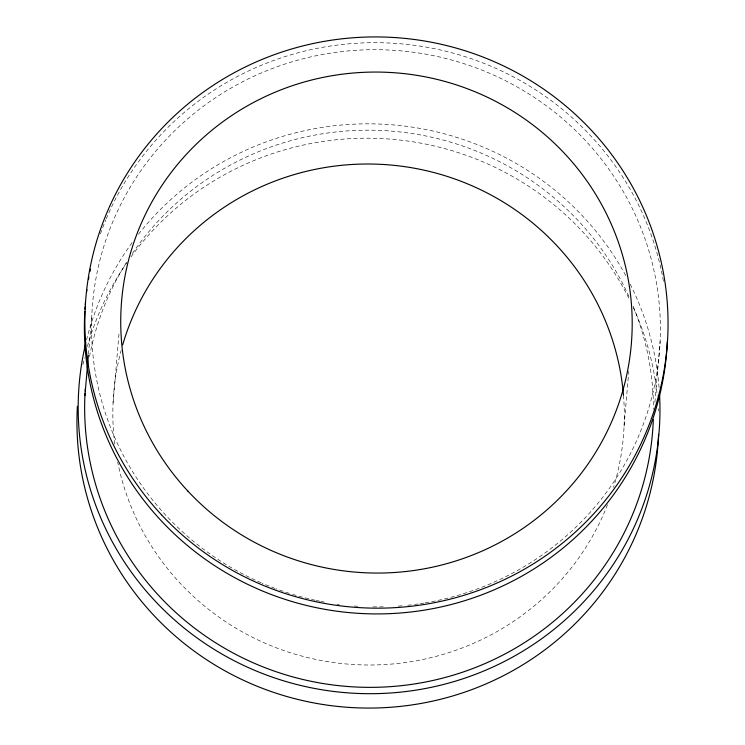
<?xml version="1.0" encoding="UTF-8"?>
<svg xmlns="http://www.w3.org/2000/svg" width="745" height="745" viewBox="0 0 745 745"><rect width="100%" height="100%" fill="white"/><g stroke="black" fill="none" stroke-linecap="round" stroke-linejoin="round"><path stroke-width="0.56" stroke-dasharray="3.73 2.79" d="M88.469 354.238L91.821 315.163M113.091 402.7L119.2 331.432M624.068 426.326L628.799 371.15M654.892 402.365L660.117 341.443M89.502 356.548A284.46 278.555 4.9 0 1 126.706 262.119M132.387 253.449A284.46 278.555 4.9 0 1 393.788 131.316A284.46 278.555 4.9 0 1 629.488 297.665M633.157 306.242A284.46 278.555 4.9 0 1 653.486 409.256M261.104 582.758A284.46 278.555 4.9 0 1 166.498 139.11A284.46 278.555 4.9 0 1 625.483 195.441A284.46 278.555 4.9 0 1 425.06 602.882M423.914 603.077A284.46 278.555 4.9 0 1 419.323 603.795M418.169 603.962A284.46 278.555 4.9 0 1 412.385 604.726M411.231 604.865A284.46 278.555 4.9 0 1 407.748 605.257M401.928 605.825A284.46 278.555 4.9 0 1 396.098 606.262M383.265 606.83A284.46 278.555 4.9 0 1 371.643 606.849M357.814 606.262A284.46 278.555 4.9 0 1 354.35 606.011M339.301 604.437A284.46 278.555 4.9 0 1 336.982 604.13M324.28 602.072A284.46 278.555 4.9 0 1 320.834 601.42M319.689 601.187A284.46 278.555 4.9 0 1 316.253 600.479M315.116 600.228A284.46 278.555 4.9 0 1 290.448 593.7M289.349 593.355A284.46 278.555 4.9 0 1 276.227 588.857M275.138 588.448A284.46 278.555 4.9 0 1 262.175 583.223M607.482 504.719A255.768 250.46 4.9 0 1 346.937 664.028A255.768 250.46 4.9 0 1 117.71 462.272M114.739 444.085A255.768 250.46 4.9 0 1 121.128 350.42M623.481 395.297A255.768 250.46 4.9 0 1 613.498 487.426M100.435 233.874A291.64 285.577 4.9 0 1 105.799 219.896M106.246 218.834A291.64 285.577 4.9 0 1 405.597 44.262A291.64 285.577 4.9 0 1 662.519 276.423M662.733 277.55A291.64 285.577 4.9 0 1 663.544 282.076M86.532 339.981A290.932 284.888 4.9 0 1 132.2 242.544M138.486 234.256A290.932 284.888 4.9 0 1 626.014 276.078M630.233 284.199A290.932 284.888 4.9 0 1 659.148 388.443M82.937 364.603A290.932 284.888 4.9 0 1 84.474 357.758M87.398 346.462A290.932 284.888 4.9 0 1 126.967 262.538M130.971 256.913A290.932 284.888 4.9 0 1 629.516 299.592M633.464 307.918A290.932 284.888 4.9 0 1 657.286 395.809M658.301 408.66A290.932 284.888 4.9 0 1 658.422 410.998"/><path stroke-width="1.12" d="M84.921 395.623L88.366 355.393M122.674 344.888A255.768 250.46 4.9 0 1 393.816 165.325A255.768 250.46 4.9 0 1 623.481 395.297M653.309 419.612A284.46 278.555 4.9 0 1 356.669 687.048A284.46 278.555 4.9 0 1 85.032 393.332M85.163 391.041A284.46 278.555 4.9 0 1 85.312 388.75M667.287 341.769A291.64 285.577 4.9 0 1 361.511 613.517A291.64 285.577 4.9 0 1 84.828 311.419M84.967 309.138A291.64 285.577 4.9 0 1 85.126 306.856M85.302 304.575A291.64 285.577 4.9 0 1 85.498 302.284M86.616 291.984A291.64 285.577 4.9 0 1 86.914 289.693M88.506 279.412A291.64 285.577 4.9 0 1 88.906 277.131M90.005 271.459A291.64 285.577 4.9 0 1 90.471 269.187M659.595 395.465A290.932 284.888 4.9 0 1 343.855 692.533A290.932 284.888 4.9 0 1 85.433 344.525M658.543 434.27A290.932 284.888 4.9 0 1 354.564 707.722A290.932 284.888 4.9 0 1 77.396 406.239M187.917 491.132A255.768 250.46 4.9 0 0 620.361 398.724A255.768 250.46 4.9 0 0 321.104 77.806A255.768 250.46 4.9 0 0 187.917 491.132M161.479 514.767A291.64 285.577 4.9 0 0 654.557 409.405A291.64 285.577 4.9 0 0 313.347 43.48A291.64 285.577 4.9 0 0 161.479 514.767"/></g></svg>
